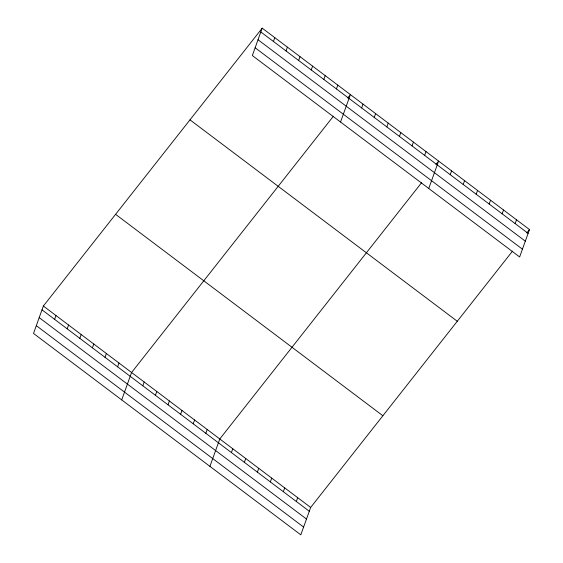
<?xml version="1.0" encoding="UTF-8"?>
<svg xmlns="http://www.w3.org/2000/svg" width="563" height="563" viewBox="0 0 563 563"><rect width="100%" height="100%" fill="white"/><g stroke="black" fill="none" stroke-linecap="round" stroke-linejoin="round"><path stroke-width="0.84" d="M262.196 28.15L252.337 55.554L519.628 256.967L529.487 229.563L262.196 28.15L43.372 306.033L33.513 333.437L300.804 534.85L310.663 507.446L512.499 251.14M54.604 319.341L55.976 315.533M67.201 328.841L68.573 325.027M79.805 338.335L81.178 334.521M92.409 347.828L93.782 344.014M105.007 357.322L106.379 353.515M117.611 366.823L118.983 363.008M121.714 399.906L131.58 372.502L333.416 116.196M142.812 385.81L144.184 381.995M273.428 41.458L274.8 37.644M155.409 395.303L156.781 391.496M286.025 50.952L287.397 47.137M168.013 404.797L169.386 400.99M298.629 60.445L300.002 56.638M180.61 414.298L181.983 410.483M311.226 69.946L312.599 66.131M193.215 423.791L194.587 419.977M323.831 79.439L325.203 75.625M205.812 433.285L207.184 429.47M336.428 88.933L337.8 85.119M209.922 466.368L219.788 438.971L421.617 182.658M340.538 122.016L350.404 94.619L347.751 97.99M231.4 452.568L232.772 448.753M361.636 107.927L363.008 104.113M244.377 462.35L245.757 458.535M374.233 117.421L375.605 113.606M257.361 472.132L258.734 468.317M386.837 126.914L388.21 123.1M270.346 481.914L271.718 478.1M399.434 136.408L400.807 132.601M283.33 491.696L284.702 487.882M412.039 145.901L413.411 142.094M296.314 501.478L297.686 497.664M424.636 155.402L426.008 151.588M428.746 188.485L438.612 161.081L435.959 164.452M450.224 174.678L451.596 170.863M463.201 184.46L464.574 180.646M476.185 194.242L477.558 190.435M489.17 204.024L490.542 200.217M502.154 213.813L503.526 209.999M515.138 223.595L516.51 219.781M526.834 232.934L529.487 229.563M260.824 31.964L528.115 233.378M258.023 39.748L525.314 241.161M255.138 47.764L522.429 249.177M189.984 119.856L457.276 321.269M115.584 214.334L382.875 415.747M43.372 306.033L310.663 507.446M42 309.847L309.291 511.26M39.199 317.631L306.49 519.044M36.313 325.653L303.605 527.067"/></g></svg>
